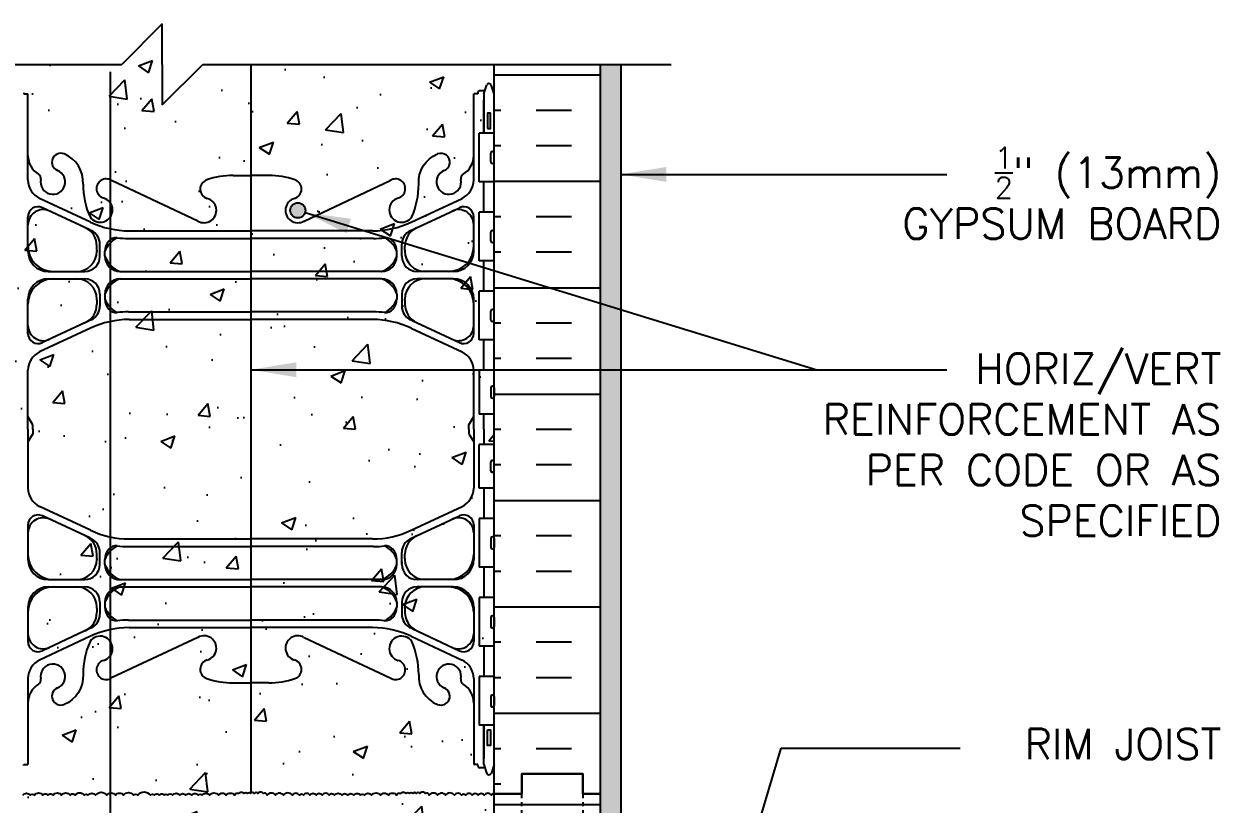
# Model space of a CAD drawing. Header units: inches. Extents: x 104.4 to 159.1, y -9.8 to 61.
# Drawn here: x 127.36 to 156.88, y 41.8 to 61.04 of the extents above; entities that cross this region are included whole.
import ezdxf

# ---------------------------------------------------------------- set-up
doc = ezdxf.new("R2010")
doc.units = ezdxf.units.IN
doc.header["$LTSCALE"] = 0.5
doc.header["$MEASUREMENT"] = 0
doc.linetypes.add('DASHED2', pattern=[0.375, 0.25, -0.125])
for name, color, linetype in [('HATCH', 12, 'Continuous'), ('line25', 2, 'Continuous'), ('LINE3', 3, 'Continuous'), ('LINE50', 5, 'Continuous'), ('LINE9', 9, 'Continuous'), ('TEXT', 4, 'Continuous'), ('Web_Edge', 9, 'Continuous')]:
    doc.layers.add(name, color=color, linetype=linetype)
doc.styles.add('DIM', font='romans.shx', dxfattribs={"width": 0.7})
doc.styles.add('ROMANS', font='romans.shx', dxfattribs={"height": 1.125})
doc.dimstyles.new('ext_12', dxfattribs={"dimscale": 12, "dimtxt": 0.09375, "dimasz": 0.09375, "dimexe": 0.09375, "dimexo": 0.0625, "dimgap": 0.0625, "dimtad": 1, "dimdec": 1, "dimzin": 3, "dimdsep": 46, "dimlunit": 4, "dimtxsty": 'DIM', "dimcen": 0.09, "dimdle": 0.09375, "dimclrt": 4, "dimadec": 0, "dimazin": 0, "dimtfac": 1, "dimtdec": 1, "dimtmove": 2, "dimatfit": 3, "dimfxl": 0, "dimfrac": 2, "dimtolj": 1, "dimtzin": 0, "dimarcsym": 0})

msp = doc.modelspace()

# ---------------------------------------------------------------- hatches: boundary and pattern name
at = {"layer": 'HATCH'}
h = msp.add_hatch(dxfattribs=at)
h.set_pattern_fill('AR-CONC', color=256, scale=0.5, style=0)
h.paths.add_polyline_path([(138.962, 60.045), (131.775, 60.045), (130.775, 59.045), (130.775, 60.045), (130.775, 61.045), (129.775, 60.045), (126.962, 60.045), (126.962, 52.049, -0.484838), (127.211, 52.049, -0.520567), (127.332, 52.049, -0.520567), (127.516, 52.049, -0.520567), (127.62, 52.049, -0.520567), (127.83, 52.049, -0.520567), (127.956, 52.049, -0.520567), (128.082, 52.049, -0.520567), (128.292, 52.049, -0.520567), (128.502, 52.049, -0.520567), (128.623, 52.049, -0.520567), (128.848, 52.049, -0.520567), (128.943, 52.049, -0.520567), (129.131, 52.049, -0.520567), (129.409, 52.049, -0.520567), (129.619, 52.049, -0.520567), (129.819, 52.049, -0.520567), (130.065, 52.049, -0.520567), (130.175, 52.049, -0.520567), (130.482, 52.049, -0.520567), (130.587, 52.049, -0.520567), (130.702, 52.049, -0.520567), (130.823, 52.049, -0.520567), (130.912, 52.049, -0.520567), (131.027, 52.049, -0.520567), (131.206, 52.049, -0.520567), (131.353, 52.049, -0.520567), (131.505, 52.049, -0.520567), (131.662, 52.049, -0.520567), (131.762, 52.049, -0.520567), (131.94, 52.049, -0.520567), (132.161, 52.049, -0.520567), (132.355, 52.049, -0.520567), (132.559, 52.049, -0.520567), (132.659, 52.091, -0.520567), (132.79, 52.091, -0.520567), (132.879, 52.091, -0.520567), (132.962, 52.091, -0.520567), (133.045, 52.091, -0.520567), (133.134, 52.091, -0.520567), (133.266, 52.091, -0.520567), (133.365, 52.049, -0.520567), (133.57, 52.049, -0.520567), (133.764, 52.049, -0.520567), (133.984, 52.049, -0.520567), (134.163, 52.049, -0.520567), (134.262, 52.049, -0.520567), (134.42, 52.049, -0.520567), (134.572, 52.049, -0.520567), (134.719, 52.049, -0.520567), (134.897, 52.049, -0.272614), (134.962, 52.078, -0.272614), (135.027, 52.049, -0.520567), (135.206, 52.049, -0.520567), (135.353, 52.049, -0.520567), (135.505, 52.049, -0.520567), (135.662, 52.049, -0.520567), (135.762, 52.049, -0.520567), (135.94, 52.049, -0.520567), (136.161, 52.049, -0.520567), (136.355, 52.049, -0.520567), (136.559, 52.049, -0.520567), (136.659, 52.091, -0.520567), (136.79, 52.091, -0.520567), (136.879, 52.091, -0.520567), (136.962, 52.091, -0.520567), (137.045, 52.091, -0.520567), (137.134, 52.091, -0.520567), (137.266, 52.091, -0.520567), (137.365, 52.049, -0.520567), (137.57, 52.049, -0.520567), (137.764, 52.049, -0.520567), (137.984, 52.049, -0.520567), (138.163, 52.049, -0.520567), (138.262, 52.049, -0.520567), (138.42, 52.049, -0.520567), (138.572, 52.049, -0.520567), (138.719, 52.049, -0.520567), (138.897, 52.049, -0.272614), (138.962, 52.078)])
h = msp.add_hatch(dxfattribs=at)
h.set_pattern_fill('INSUL', color=256, scale=7, style=0)
h.set_pattern_definition([(180, (3065.124, -354.9646), (0, 2.625), []), (180, (3065.124, -354.0896), (0, 2.625), [0.875, -0.875]), (180, (3065.124, -353.2146), (0, 2.625), [0.875, -0.875])])
h.paths.add_polyline_path([(141.587, 42.045), (141.15, 42.045), (141.15, 42.545), (139.65, 42.545), (139.65, 42.045), (138.962, 42.045), (138.962, 60.045), (139.65, 60.045), (139.65, 60.545), (141.15, 60.545), (141.15, 60.045), (141.587, 60.045)])
h = msp.add_hatch(dxfattribs=at)
h.set_pattern_fill('AR-SAND', color=256, scale=0.25, style=0)
h.set_pattern_definition([(37.5, (84.2863, 4.79077), (-0.0157483, 0.481706), [0, -0.38, 0, -0.425, 0, -0.40625]), (7.5, (84.2863, 4.7908), (0.442444, 0.7055365), [0, -0.205, 0, -0.3425, 0, -0.13125]), (327.5, (83.9788, 4.79077), (0.7785355, 0.0014148), [0, -0.125, 0, -0.45, 0, -0.5875]), (317.5, (83.9788, 4.7908), (0.7515317, 0.219419), [0, -0.0625, 0, -0.295, 0, -0.3375])])
h.paths.add_polyline_path([(142.087, 60.045), (141.587, 60.045), (141.587, 42.045), (141.587, 33.857), (142.087, 33.857)])
h = msp.add_hatch(dxfattribs=at)
h.set_pattern_fill('AR-CONC', color=256, scale=0.5, style=0)
h.paths.add_polyline_path([(138.962, 52.078, 0.272614), (138.897, 52.049, 0.520567), (138.719, 52.049, 0.520567), (138.572, 52.049, 0.520567), (138.42, 52.049, 0.520567), (138.262, 52.049, 0.520567), (138.163, 52.049, 0.520567), (137.984, 52.049, 0.520567), (137.764, 52.049, 0.520567), (137.57, 52.049, 0.520567), (137.365, 52.049, 0.520567), (137.266, 52.091, 0.520567), (137.134, 52.091, 0.520567), (137.045, 52.091, 0.520567), (136.962, 52.091, 0.520567), (136.879, 52.091, 0.520567), (136.79, 52.091, 0.520567), (136.659, 52.091, 0.520567), (136.559, 52.049, 0.520567), (136.355, 52.049, 0.520567), (136.161, 52.049, 0.520567), (135.94, 52.049, 0.520567), (135.762, 52.049, 0.520567), (135.662, 52.049, 0.520567), (135.505, 52.049, 0.520567), (135.353, 52.049, 0.520567), (135.206, 52.049, 0.520567), (135.027, 52.049, 0.272614), (134.962, 52.078, 0.272614), (134.897, 52.049, 0.520567), (134.719, 52.049, 0.520567), (134.572, 52.049, 0.520567), (134.42, 52.049, 0.520567), (134.262, 52.049, 0.520567), (134.163, 52.049, 0.520567), (133.984, 52.049, 0.520567), (133.764, 52.049, 0.520567), (133.57, 52.049, 0.520567), (133.365, 52.049, 0.520567), (133.266, 52.091, 0.520567), (133.134, 52.091, 0.520567), (133.045, 52.091, 0.520567), (132.962, 52.091, 0.520567), (132.879, 52.091, 0.520567), (132.79, 52.091, 0.520567), (132.659, 52.091, 0.520567), (132.559, 52.049, 0.520567), (132.355, 52.049, 0.520567), (132.161, 52.049, 0.520567), (131.94, 52.049, 0.520567), (131.762, 52.049, 0.520567), (131.662, 52.049, 0.520567), (131.505, 52.049, 0.520567), (131.353, 52.049, 0.520567), (131.206, 52.049, 0.520567), (131.027, 52.049, 0.520567), (130.912, 52.049, 0.520567), (130.823, 52.049, 0.520567), (130.702, 52.049, 0.520567), (130.587, 52.049, 0.520567), (130.482, 52.049, 0.520567), (130.175, 52.049, 0.520567), (130.065, 52.049, 0.520567), (129.819, 52.049, 0.520567), (129.619, 52.049, 0.520567), (129.409, 52.049, 0.520567), (129.131, 52.049, 0.520567), (128.943, 52.049, 0.520567), (128.848, 52.049, 0.520567), (128.623, 52.049, 0.520567), (128.502, 52.049, 0.520567), (128.292, 52.049, 0.520567), (128.082, 52.049, 0.520567), (127.956, 52.049, 0.520567), (127.83, 52.049, 0.520567), (127.62, 52.049, 0.520567), (127.516, 52.049, 0.520567), (127.332, 52.049, 0.520567), (127.211, 52.049, 0.484838), (126.962, 52.049), (126.962, 42.045), (126.962, 24.045), (126.962, 9.295), (126.962, 6.045), (132.119, 6.045), (133.119, 7.045), (133.119, 6.045), (133.119, 5.045), (134.119, 6.045), (138.962, 6.045), (138.962, 18.42), (138.962, 24.045), (136.087, 24.045), (135.587, 24.545), (135.587, 25.67), (136.087, 26.17), (138.962, 26.17), (138.962, 29.92), (136.087, 29.92), (135.587, 30.42), (135.587, 31.545), (136.087, 32.045), (138.962, 32.045), (138.962, 42.045)])
h = msp.add_hatch(dxfattribs=at)
h.set_pattern_fill('INSUL', color=256, scale=7, style=0)
h.set_pattern_definition([(180, (3065.124, -372.9646), (0, 2.625), []), (180, (3065.124, -372.0896), (0, 2.625), [0.875, -0.875]), (180, (3065.124, -371.2146), (0, 2.625), [0.875, -0.875])])
h.paths.add_polyline_path([(138.962, 32.045), (141.587, 32.045), (141.587, 42.045), (141.15, 42.045), (141.15, 42.545), (139.65, 42.545), (139.65, 42.045), (138.962, 42.045)])
at = {"layer": 'LINE3'}
msp.add_hatch(color=256, dxfattribs=at).paths.add_polyline_path([(133.933, 56.445, 1), (134.308, 56.445, 1)])

# ---------------------------------------------------------------- linework, layer by layer
at = {"layer": 'HATCH'}
for points in [[(127.332, 42.015, -0.520567), (127.516, 42.015, -0.520567), (127.62, 42.015, -0.520567), (127.83, 42.015, -0.520567), (127.956, 42.015, -0.520567), (128.082, 42.015, -0.520567), (128.292, 42.015, -0.520567), (128.502, 42.015, -0.520567), (128.623, 42.015, -0.520567), (128.848, 42.015, -0.520567), (128.943, 42.015, -0.520567), (129.131, 42.015, -0.520567), (129.409, 42.015, -0.520567), (129.619, 42.015, -0.520567), (129.819, 42.015, -0.520567), (130.065, 42.015, -0.520567), (130.175, 42.015, -0.520567), (130.482, 42.015, -0.520567), (130.587, 42.015, -0.520567), (130.702, 42.015, -0.520567), (130.823, 42.015, -0.520567), (130.912, 42.015, -0.520567), (131.027, 42.015, -0.520567), (131.206, 42.015, -0.520567), (131.353, 42.015, -0.520567), (131.505, 42.015, -0.520567), (131.662, 42.015, -0.520567), (131.762, 42.015, -0.520567), (131.94, 42.015, -0.520567), (132.161, 42.015, -0.520567), (132.355, 42.015, -0.520567), (132.559, 42.015, -0.520567), (132.659, 42.057, -0.520567), (132.79, 42.057, -0.520567), (132.879, 42.057, -0.520567), (132.962, 42.057)], [(134.962, 42.045, 0.272614), (134.897, 42.015, 0.520567), (134.719, 42.015, 0.520567), (134.572, 42.015, 0.520567), (134.42, 42.015, 0.520567), (134.262, 42.015, 0.520567), (134.163, 42.015, 0.520567), (133.984, 42.015, 0.520567), (133.764, 42.015, 0.520567), (133.57, 42.015, 0.520567), (133.365, 42.015, 0.520567), (133.266, 42.057, 0.520567), (133.134, 42.057, 0.520567), (133.045, 42.057, 0.520567), (132.962, 42.057)], [(134.962, 42.045, -0.272614), (135.027, 42.015, -0.520567), (135.206, 42.015, -0.520567), (135.353, 42.015, -0.520567), (135.505, 42.015, -0.520567), (135.662, 42.015, -0.520567), (135.762, 42.015, -0.520567), (135.94, 42.015, -0.520567), (136.161, 42.015, -0.520567), (136.355, 42.015, -0.520567), (136.559, 42.015, -0.520567), (136.659, 42.057, -0.520567), (136.79, 42.057, -0.520567), (136.879, 42.057, -0.520567), (136.962, 42.057)], [(138.962, 42.045, 0.272614), (138.897, 42.015, 0.520567), (138.719, 42.015, 0.520567), (138.572, 42.015, 0.520567), (138.42, 42.015, 0.520567), (138.262, 42.015, 0.520567), (138.163, 42.015, 0.520567), (137.984, 42.015, 0.520567), (137.764, 42.015, 0.520567), (137.57, 42.015, 0.520567), (137.365, 42.015, 0.520567), (137.266, 42.057, 0.520567), (137.134, 42.057, 0.520567), (137.045, 42.057, 0.520567), (136.962, 42.057)]]:
    msp.add_lwpolyline(points, format="xyb", dxfattribs=at)
at = {"layer": 'line25'}
for p, q in [((138.962, 42.045), (138.962, 60.045)), ((138.962, 58.35), (138.597, 58.35)), ((138.597, 57.15), (138.597, 58.35)), ((138.882, 57.64), (138.882, 57.86)), ((138.922, 57.9), (138.922, 57.9)), ((138.962, 57.64), (138.962, 57.86)), ((138.922, 57.6), (138.922, 57.6)), ((138.962, 57.805), (138.962, 57.805)), ((138.962, 57.695), (138.962, 57.695)), ((138.962, 57.15), (138.597, 57.15)), ((138.962, 56.4), (138.597, 56.4)), ((138.597, 55.2), (138.597, 56.4)), ((138.882, 55.69), (138.882, 55.91)), ((138.922, 55.95), (138.922, 55.95)), ((138.962, 55.69), (138.962, 55.91)), ((138.962, 55.855), (138.962, 55.855)), ((138.922, 55.65), (138.922, 55.65)), ((138.962, 55.745), (138.962, 55.745)), ((138.962, 55.2), (138.597, 55.2)), ((138.962, 54.45), (138.597, 54.45)), ((138.597, 53.25), (138.597, 54.45)), ((138.882, 53.74), (138.882, 53.96)), ((138.922, 54), (138.922, 54)), ((138.962, 53.74), (138.962, 53.96)), ((138.962, 53.905), (138.962, 53.905)), ((138.962, 53.795), (138.962, 53.795)), ((138.922, 53.7), (138.922, 53.7)), ((138.962, 53.25), (138.597, 53.25)), ((138.962, 52.5), (138.597, 52.5)), ((138.597, 52.5), (138.597, 51.42)), ((138.882, 52.07), (138.882, 51.85)), ((138.922, 52.11), (138.922, 52.11)), ((138.962, 52.07), (138.962, 51.85)), ((138.962, 52.015), (138.962, 52.015)), ((138.922, 51.81), (138.922, 51.81)), ((138.962, 51.905), (138.962, 51.905)), ((138.962, 51.42), (138.597, 51.42)), ((138.962, 50.67), (138.597, 50.67)), ((138.597, 49.59), (138.597, 50.67)), ((138.882, 50.02), (138.882, 50.24)), ((138.922, 50.28), (138.922, 50.28)), ((138.962, 50.02), (138.962, 50.24)), ((138.962, 50.185), (138.962, 50.185)), ((138.922, 49.98), (138.922, 49.98)), ((138.962, 50.075), (138.962, 50.075)), ((138.962, 49.59), (138.597, 49.59)), ((138.962, 48.84), (138.597, 48.84)), ((138.597, 48.84), (138.597, 47.64)), ((138.882, 48.35), (138.882, 48.13)), ((138.922, 48.39), (138.922, 48.39)), ((138.962, 48.35), (138.962, 48.13)), ((138.962, 48.295), (138.962, 48.295)), ((138.962, 48.185), (138.962, 48.185)), ((138.922, 48.09), (138.922, 48.09)), ((138.962, 47.64), (138.597, 47.64)), ((138.962, 46.89), (138.597, 46.89)), ((138.597, 46.89), (138.597, 45.69)), ((138.882, 46.4), (138.882, 46.18)), ((138.962, 46.4), (138.962, 46.18)), ((138.962, 46.345), (138.962, 46.345)), ((138.922, 46.14), (138.922, 46.14)), ((138.962, 46.235), (138.962, 46.235)), ((138.962, 45.69), (138.597, 45.69)), ((138.962, 44.94), (138.597, 44.94)), ((138.597, 44.94), (138.597, 43.74)), ((138.882, 44.45), (138.882, 44.23)), ((138.922, 44.49), (138.922, 44.49)), ((138.962, 44.45), (138.962, 44.23)), ((138.962, 44.395), (138.962, 44.395)), ((138.962, 44.285), (138.962, 44.285)), ((138.922, 44.19), (138.922, 44.19)), ((138.962, 43.74), (138.597, 43.74)), ((138.962, 18.42), (138.962, 42.045))]:
    msp.add_line(p, q, dxfattribs=at)
for centre, start, end in [((138.922, 57.86), 90, 180), ((138.922, 57.86), 0, 90), ((138.922, 57.64), 180, 270), ((138.922, 57.64), 270, 0), ((138.922, 55.91), 90, 180), ((138.922, 55.91), 0, 90), ((138.922, 55.69), 180, 270), ((138.922, 55.69), 270, 0), ((138.922, 53.96), 90, 180), ((138.922, 53.74), 180, 270), ((138.922, 53.96), 0, 90), ((138.922, 53.74), 270, 0), ((138.922, 52.07), 90, 180), ((138.922, 52.07), 360, 90), ((138.922, 51.85), 180, 270), ((138.922, 51.85), 270, 0), ((138.922, 50.24), 90, 180), ((138.922, 50.24), 0, 90), ((138.922, 50.02), 180, 270), ((138.922, 50.02), 270, 0), ((138.922, 48.35), 90, 180), ((138.922, 48.13), 180, 270), ((138.922, 48.35), 360, 90), ((138.922, 48.13), 270, 0), ((138.922, 46.4), 90, 180), ((138.922, 46.4), 360, 90), ((138.922, 46.18), 180, 270), ((138.922, 46.18), 270, 0), ((138.922, 44.45), 90, 180), ((138.922, 44.45), 360, 90), ((138.922, 44.23), 180, 270), ((138.922, 44.23), 270, 0)]:
    msp.add_arc(centre, 0.04, start, end, dxfattribs=at)
at = {"layer": 'LINE3'}
for p, q in [((132.962, 60.033), (132.962, 42.057)), ((129.497, 22.951), (129.497, 59.865))]:
    msp.add_line(p, q, dxfattribs=at)
msp.add_circle((134.12, 56.445), 0.188, dxfattribs=at)
at = {"layer": 'LINE50'}
for p, q in [((141.587, 42.045), (141.587, 60.045)), ((141.587, 24.045), (141.587, 42.045))]:
    msp.add_line(p, q, dxfattribs=at)
for points in [[(141.587, 42.045), (141.15, 42.045), (141.15, 42.545), (139.65, 42.545), (139.65, 42.045), (138.962, 42.045)], [(138.962, 42.045), (139.65, 42.045), (139.65, 42.545), (141.15, 42.545), (141.15, 42.045), (141.587, 42.045)]]:
    msp.add_lwpolyline(points, dxfattribs=at)
at = {"layer": 'LINE9'}
for p, q in [((130.775, 61.045), (129.775, 60.045)), ((130.775, 60.045), (130.775, 61.045)), ((118.136, 60.045), (129.775, 60.045)), ((130.775, 59.045), (131.775, 60.045)), ((130.775, 60.045), (130.775, 59.045)), ((131.775, 60.045), (143.331, 60.045)), ((142.087, 60.045), (142.087, 33.857))]:
    msp.add_line(p, q, dxfattribs=at)
at = {"layer": 'LINE9', "linetype": 'DASHED2', "ltscale": 0.15}
msp.add_lwpolyline([(141.15, 42.045), (141.15, 42.045), (141.15, 41.545), (139.65, 41.545), (139.65, 42.045), (139.65, 42.045)], dxfattribs=at)
at = {"layer": 'TEXT'}
msp.add_lwpolyline([(129.519, 42.779, 0, 0.36, 0), (128.439, 42.779, 0, 0, 0), (117.088, 42.779, 0, 0, 0)], format="xyseb", dxfattribs=at)
at = {"layer": 'Web_Edge'}
for p, q in [((127.362, 59.346), (127.362, 59.316)), ((127.362, 59.346), (127.362, 59.346)), ((138.562, 59.346), (138.562, 59.346)), ((138.562, 59.346), (138.562, 59.316)), ((138.738, 59.396), (138.612, 59.396)), ((138.712, 59.316), (138.787, 59.546)), ((138.962, 59.316), (138.887, 59.546)), ((127.362, 59.316), (127.462, 59.316)), ((127.462, 57.194), (127.462, 59.316)), ((138.462, 57.194), (138.462, 59.316)), ((138.562, 59.316), (138.462, 59.316)), ((138.712, 59.316), (138.712, 58.35)), ((132.523, 57.305), (132.962, 57.305)), ((133.402, 57.305), (132.962, 57.305)), ((131.652, 56.181), (129.525, 57.181)), ((134.273, 56.181), (136.4, 57.181)), ((129.009, 56.153), (127.75, 56.741)), ((136.916, 56.153), (138.174, 56.741)), ((128.985, 55.965), (127.818, 56.511)), ((136.94, 55.965), (138.106, 56.511)), ((127.462, 55.436), (127.462, 56.284)), ((138.462, 55.436), (138.462, 56.284)), ((129.962, 55.94), (132.962, 55.94)), ((135.962, 55.94), (132.962, 55.94)), ((129.162, 55.46), (129.162, 55.564)), ((129.237, 55.311), (129.237, 55.608)), ((129.938, 55.753), (132.962, 55.753)), ((135.986, 55.753), (132.962, 55.753)), ((136.687, 55.311), (136.687, 55.608)), ((136.762, 55.46), (136.762, 55.564)), ((129.162, 55.46), (129.162, 55.436)), ((129.362, 55.311), (129.362, 55.437)), ((136.562, 55.311), (136.562, 55.437)), ((136.762, 55.46), (136.762, 55.436)), ((127.962, 54.936), (128.862, 54.936)), ((129.737, 54.936), (132.962, 54.936)), ((136.187, 54.936), (132.962, 54.936)), ((137.962, 54.936), (137.062, 54.936)), ((127.962, 54.756), (128.862, 54.756)), ((129.737, 54.756), (132.962, 54.756)), ((136.187, 54.756), (132.962, 54.756)), ((137.962, 54.756), (137.062, 54.756)), ((129.237, 54.381), (129.237, 54.084)), ((129.362, 54.381), (129.362, 54.268)), ((129.362, 54.381), (129.362, 54.255)), ((136.562, 54.381), (136.562, 54.255)), ((136.562, 54.381), (136.562, 54.268)), ((136.687, 54.381), (136.687, 54.084)), ((127.462, 53.408), (127.462, 54.256)), ((129.162, 54.233), (129.162, 54.256)), ((129.162, 54.233), (129.162, 54.129)), ((136.762, 54.233), (136.762, 54.256)), ((136.762, 54.233), (136.762, 54.129)), ((138.462, 53.408), (138.462, 54.256)), ((128.985, 53.728), (127.818, 53.182)), ((129.939, 53.94), (132.962, 53.94)), ((129.962, 53.752), (132.962, 53.752)), ((135.986, 53.94), (132.962, 53.94)), ((135.962, 53.752), (132.962, 53.752)), ((136.939, 53.728), (138.106, 53.182)), ((129.009, 53.54), (127.75, 52.951)), ((136.916, 53.54), (138.174, 52.951)), ((127.462, 51.045), (127.462, 52.498)), ((138.462, 51.045), (138.462, 52.498)), ((127.582, 51.157), (127.462, 51.357)), ((127.582, 51.157), (127.462, 51.357)), ((138.342, 51.157), (138.462, 51.357)), ((138.342, 51.157), (138.462, 51.357)), ((127.582, 51.045), (127.582, 51.157)), ((127.582, 51.045), (127.582, 51.157)), ((138.342, 51.045), (138.342, 51.157)), ((138.342, 51.045), (138.342, 51.157)), ((127.462, 51.045), (127.462, 49.592)), ((127.582, 50.933), (127.462, 50.733)), ((127.582, 50.933), (127.462, 50.733)), ((127.582, 51.045), (127.582, 50.933)), ((127.582, 51.045), (127.582, 50.933)), ((138.342, 51.045), (138.342, 50.933)), ((138.342, 51.045), (138.342, 50.933)), ((138.342, 50.933), (138.462, 50.733)), ((138.342, 50.933), (138.462, 50.733)), ((138.462, 51.045), (138.462, 49.592)), ((129.009, 48.55), (127.75, 49.139)), ((136.916, 48.55), (138.174, 49.139)), ((128.985, 48.362), (127.818, 48.908)), ((136.939, 48.362), (138.106, 48.908)), ((127.462, 48.682), (127.462, 47.834)), ((138.462, 48.682), (138.462, 47.834)), ((129.938, 48.15), (132.962, 48.15)), ((129.962, 48.338), (132.962, 48.338)), ((135.962, 48.338), (132.962, 48.338)), ((135.986, 48.15), (132.962, 48.15)), ((129.162, 47.857), (129.162, 47.961)), ((129.162, 47.857), (129.162, 47.834)), ((129.237, 47.709), (129.237, 48.006)), ((129.362, 47.708), (129.362, 47.834)), ((136.562, 47.708), (136.562, 47.834)), ((136.687, 47.709), (136.687, 48.006)), ((136.762, 47.857), (136.762, 47.961)), ((136.762, 47.857), (136.762, 47.834)), ((127.962, 47.334), (128.862, 47.334)), ((129.737, 47.333), (132.962, 47.333)), ((136.187, 47.333), (132.962, 47.333)), ((137.962, 47.334), (137.062, 47.334)), ((127.962, 47.154), (128.862, 47.154)), ((129.737, 47.153), (132.962, 47.153)), ((136.187, 47.153), (132.962, 47.153)), ((137.962, 47.154), (137.062, 47.154)), ((127.462, 46.654), (127.462, 45.805)), ((129.162, 46.63), (129.162, 46.654)), ((129.237, 46.779), (129.237, 46.482)), ((129.362, 46.778), (129.362, 46.653)), ((129.362, 46.778), (129.362, 46.665)), ((136.562, 46.778), (136.562, 46.665)), ((136.562, 46.778), (136.562, 46.653)), ((136.687, 46.779), (136.687, 46.482)), ((136.762, 46.63), (136.762, 46.654)), ((138.462, 46.654), (138.462, 45.805)), ((129.162, 46.63), (129.162, 46.526)), ((129.939, 46.337), (132.962, 46.337)), ((135.986, 46.337), (132.962, 46.337)), ((136.762, 46.63), (136.762, 46.526)), ((128.985, 46.125), (127.818, 45.579)), ((129.962, 46.149), (132.962, 46.149)), ((135.962, 46.149), (132.962, 46.149)), ((136.94, 46.125), (138.106, 45.579)), ((129.009, 45.937), (127.75, 45.348)), ((131.652, 45.909), (129.525, 44.909)), ((134.273, 45.909), (136.4, 44.909)), ((136.916, 45.937), (138.174, 45.348)), ((127.462, 44.896), (127.462, 42.774)), ((138.462, 44.896), (138.462, 42.774)), ((132.523, 44.785), (132.962, 44.785)), ((133.402, 44.785), (132.962, 44.785)), ((138.712, 42.774), (138.712, 43.74)), ((127.362, 42.774), (127.462, 42.774)), ((127.362, 42.744), (127.362, 42.774)), ((127.362, 42.744), (127.362, 42.744)), ((138.562, 42.774), (138.462, 42.774)), ((138.562, 42.744), (138.562, 42.774)), ((138.562, 42.744), (138.562, 42.744)), ((138.738, 42.694), (138.612, 42.694)), ((138.712, 42.774), (138.787, 42.544)), ((138.962, 42.774), (138.887, 42.544))]:
    msp.add_line(p, q, dxfattribs=at)
for points in [[(138.712, 58.35), (138.712, 59.166)], [(138.712, 56.4), (138.712, 57.15)], [(138.712, 54.45), (138.712, 55.2)], [(138.712, 52.5), (138.712, 53.25)], [(138.712, 51.045), (138.712, 51.42)], [(138.712, 51.045), (138.712, 50.67)], [(138.712, 49.59), (138.712, 48.84)], [(138.712, 47.64), (138.712, 46.89)], [(138.712, 45.69), (138.712, 44.94)], [(138.712, 43.74), (138.712, 42.924)]]:
    msp.add_lwpolyline(points, dxfattribs=at)
for points in [[(138.802, 58.466), (138.872, 58.466), (138.872, 58.846), (138.802, 58.846)], [(138.802, 43.624), (138.872, 43.624), (138.872, 43.244), (138.802, 43.244)]]:
    msp.add_lwpolyline(points, close=True, dxfattribs=at)
for points in [[(128.821, 57.095, 0.325312), (128.354, 57.837)], [(137.104, 57.095, -0.325312), (137.571, 57.837)], [(128.821, 44.995, -0.325312), (128.354, 44.253)], [(137.104, 44.995, 0.325312), (137.571, 44.253)]]:
    msp.add_lwpolyline(points, format="xyb", dxfattribs=at)
for centre, radius, start, end in [((138.612, 59.346), 0.05, 90, 180), ((138.837, 59.52), 0.0567, 28.0725, 151.9275), ((128.272, 57.633), 0.22, 68.1963, 248.1963), ((137.652, 57.633), 0.22, 291.8037, 111.8037), ((128.012, 57.801), 0.55, 180, 238.0732), ((137.912, 57.801), 0.55, 301.9268, 0), ((127.655, 57.228), 0.125, 348.9056, 58.0732), ((128.077, 57.145), 0.305, 168.9056, 68.1963), ((132.523, 55.305), 2, 90, 108.923), ((133.402, 55.305), 2, 71.077, 90), ((137.847, 57.145), 0.305, 111.8037, 11.0944), ((138.269, 57.228), 0.125, 121.9268, 191.0944), ((127.962, 57.194), 0.5, 180, 244.9204), ((130.821, 57.095), 2, 180.0146, 203.9638), ((129.392, 56.981), 0.24, 56.25, 254.2747), ((131.952, 56.97), 0.24, 108.923, 254.2747), ((133.972, 56.97), 0.24, 285.7253, 71.077), ((136.533, 56.981), 0.24, 285.7253, 123.75), ((135.104, 57.095), 2, 336.0362, 359.9854), ((137.962, 57.194), 0.5, 295.0796, 0), ((129.244, 56.456), 0.305, 214.6703, 74.2747), ((131.805, 56.445), 0.305, 240, 74.2747), ((134.12, 56.445), 0.305, 105.7253, 300), ((136.681, 56.456), 0.305, 105.7253, 325.3297), ((127.712, 56.284), 0.25, 64.9204, 180), ((127.837, 56.088), 0.375, 64.9204, 180), ((138.087, 56.088), 0.375, 0, 115.0796), ((138.212, 56.284), 0.25, 0, 115.0796), ((129.962, 58.19), 2.25, 244.9204, 270), ((135.962, 58.19), 2.25, 270, 295.0796), ((128.662, 55.564), 0.5, 0, 64.9204), ((129.938, 58.003), 2.25, 244.9204, 245.9476), ((128.861, 55.608), 0.376, 0.0514, 64.8081), ((137.063, 55.608), 0.376, 115.1919, 179.9486), ((137.262, 55.564), 0.5, 115.0796, 180), ((135.986, 58.003), 2.25, 294.0524, 295.0796), ((128.087, 55.561), 0.625, 180, 270), ((129.945, 55.214), 0.624, 117.0966, 159.0881), ((129.738, 55.437), 0.376, 138.3704, 179.9486), ((129.644, 55.521), 0.25, 86.1209, 138.3704), ((129.938, 58.003), 2.25, 262.9228, 270), ((135.986, 58.003), 2.25, 270, 277.0772), ((136.28, 55.521), 0.25, 41.6296, 93.8791), ((135.979, 55.214), 0.624, 20.9119, 62.9034), ((136.186, 55.437), 0.376, 0.0514, 41.6296), ((137.837, 55.561), 0.625, 270, 0), ((127.962, 55.436), 0.5, 180, 270), ((128.662, 55.436), 0.5, 270, 0), ((128.862, 55.311), 0.375, 270, 0), ((129.944, 55.518), 0.617, 199.5682, 250.4318), ((129.737, 55.311), 0.375, 180, 270), ((136.187, 55.311), 0.375, 270, 0), ((135.981, 55.518), 0.617, 289.5682, 340.4318), ((137.062, 55.311), 0.375, 180, 270), ((137.262, 55.436), 0.5, 180, 270), ((137.962, 55.436), 0.5, 270, 0), ((128.087, 54.131), 0.625, 90, 180), ((127.962, 54.256), 0.5, 90, 180), ((128.662, 54.256), 0.5, 0, 90), ((128.862, 54.381), 0.375, 360, 90), ((129.944, 54.175), 0.617, 109.6458, 160.4318), ((129.737, 54.381), 0.375, 90, 180), ((136.187, 54.381), 0.375, 360, 90), ((135.981, 54.175), 0.617, 19.5682, 70.3542), ((137.062, 54.381), 0.375, 90, 180), ((137.262, 54.256), 0.5, 90, 180), ((137.837, 54.131), 0.625, 360, 90), ((137.962, 54.256), 0.5, 0, 90), ((128.662, 54.129), 0.5, 295.0796, 360), ((128.861, 54.084), 0.376, 295.187, 359.9509), ((129.945, 54.478), 0.624, 200.9119, 242.8949), ((129.738, 54.256), 0.376, 180.0491, 221.6135), ((135.979, 54.478), 0.624, 297.1051, 339.0881), ((136.186, 54.256), 0.376, 318.3865, 359.9509), ((137.063, 54.084), 0.376, 180.0491, 244.813), ((137.262, 54.129), 0.5, 180, 244.9204), ((129.939, 51.69), 2.25, 114.0752, 115.0796), ((129.962, 51.502), 2.25, 90, 115.0796), ((129.644, 54.172), 0.25, 221.6135, 273.8988), ((129.939, 51.69), 2.25, 90, 97.097), ((135.962, 51.502), 2.25, 64.9204, 90), ((135.986, 51.69), 2.25, 82.903, 90), ((136.28, 54.172), 0.25, 266.1012, 318.3865), ((135.986, 51.69), 2.25, 64.9204, 65.9248), ((127.837, 53.604), 0.375, 180, 295.0796), ((138.087, 53.604), 0.375, 244.9204, 360), ((127.712, 53.408), 0.25, 180, 295.0796), ((138.212, 53.408), 0.25, 244.9204, 0), ((127.962, 52.498), 0.5, 115.0796, 180), ((137.962, 52.498), 0.5, 0, 64.9204), ((127.962, 49.592), 0.5, 180, 244.9204), ((137.962, 49.592), 0.5, 295.0796, 360), ((127.712, 48.682), 0.25, 64.9204, 180), ((127.837, 48.485), 0.375, 64.9204, 180), ((138.087, 48.485), 0.375, 0, 115.0796), ((138.212, 48.682), 0.25, 360, 115.0796), ((128.662, 47.961), 0.5, 0, 64.9204), ((129.962, 50.588), 2.25, 244.9204, 270), ((135.962, 50.588), 2.25, 270, 295.0796), ((137.262, 47.961), 0.5, 115.0796, 180), ((129.939, 50.4), 2.25, 244.9204, 245.9248), ((128.861, 48.005), 0.376, 0.0491, 64.813), ((129.945, 47.611), 0.624, 117.0966, 159.0881), ((129.644, 47.918), 0.25, 86.1209, 138.3704), ((129.938, 50.4), 2.25, 262.9228, 270), ((135.986, 50.4), 2.25, 270, 277.0772), ((136.28, 47.918), 0.25, 41.6296, 93.8791), ((135.979, 47.611), 0.624, 20.9119, 62.9034), ((137.063, 48.005), 0.376, 115.187, 179.9509), ((135.986, 50.4), 2.25, 294.0752, 295.0796), ((128.087, 47.959), 0.625, 180, 270), ((127.962, 47.834), 0.5, 180, 270), ((128.662, 47.834), 0.5, 270, 0), ((129.738, 47.834), 0.376, 138.3704, 179.9486), ((136.186, 47.834), 0.376, 0.0514, 41.6296), ((137.262, 47.834), 0.5, 180, 270), ((137.837, 47.959), 0.625, 270, 0), ((137.962, 47.834), 0.5, 270, 360), ((128.862, 47.709), 0.375, 270, 0), ((129.737, 47.708), 0.375, 180, 270), ((129.944, 47.915), 0.617, 199.5682, 250.4318), ((135.981, 47.915), 0.617, 289.5682, 340.4318), ((136.187, 47.708), 0.375, 270, 0), ((137.062, 47.709), 0.375, 180, 270), ((127.962, 46.654), 0.5, 90, 180), ((128.087, 46.529), 0.625, 90, 180), ((128.662, 46.654), 0.5, 0, 90), ((128.862, 46.779), 0.375, 360, 90), ((129.737, 46.778), 0.375, 90, 180), ((129.944, 46.572), 0.617, 109.6458, 160.4318), ((136.187, 46.778), 0.375, 360, 90), ((135.981, 46.572), 0.617, 19.5682, 70.3542), ((137.062, 46.779), 0.375, 90, 180), ((137.262, 46.654), 0.5, 90, 180), ((137.837, 46.529), 0.625, 360, 90), ((137.962, 46.654), 0.5, 360, 90), ((129.738, 46.653), 0.376, 180.0491, 221.6135), ((129.945, 46.875), 0.624, 200.9119, 242.8949), ((135.979, 46.875), 0.624, 297.1051, 339.0881), ((136.186, 46.653), 0.376, 318.3865, 359.9509), ((128.662, 46.526), 0.5, 295.0796, 360), ((128.861, 46.482), 0.376, 295.1919, 359.9486), ((129.644, 46.569), 0.25, 221.6135, 273.8988), ((129.939, 44.087), 2.25, 90, 97.097), ((135.986, 44.087), 2.25, 82.903, 90), ((136.28, 46.569), 0.25, 266.1012, 318.3865), ((137.063, 46.482), 0.376, 180.0514, 244.8081), ((137.262, 46.526), 0.5, 180, 244.9204), ((129.938, 44.087), 2.25, 114.0524, 115.0796), ((129.962, 43.899), 2.25, 90, 115.0796), ((135.962, 43.899), 2.25, 64.9204, 90), ((135.986, 44.087), 2.25, 64.9204, 65.9476), ((127.837, 46.002), 0.375, 180, 295.0796), ((127.712, 45.805), 0.25, 180, 295.0796), ((130.821, 44.995), 2, 156.0362, 179.9854), ((129.244, 45.633), 0.305, 285.7253, 145.3297), ((131.805, 45.644), 0.305, 285.7253, 120), ((134.12, 45.644), 0.305, 60, 254.2747), ((136.681, 45.633), 0.305, 34.6703, 254.2747), ((135.104, 44.995), 2, 0.0146, 23.9638), ((138.087, 46.002), 0.375, 244.9204, 360), ((138.212, 45.805), 0.25, 244.9204, 360), ((127.962, 44.896), 0.5, 115.0796, 180), ((128.077, 44.945), 0.305, 291.8037, 191.0944), ((129.392, 45.109), 0.24, 105.7253, 303.75), ((131.952, 45.12), 0.24, 105.7253, 251.077), ((133.972, 45.12), 0.24, 288.923, 74.2747), ((136.533, 45.109), 0.24, 236.25, 74.2747), ((137.847, 44.945), 0.305, 348.9056, 248.1963), ((137.962, 44.896), 0.5, 360, 64.9204), ((127.655, 44.862), 0.125, 301.9268, 11.0944), ((132.523, 46.785), 2, 251.077, 270), ((133.402, 46.785), 2, 270, 288.923), ((138.269, 44.862), 0.125, 168.9056, 238.0732), ((128.012, 44.289), 0.55, 121.9268, 180), ((128.272, 44.457), 0.22, 111.8037, 291.8037), ((137.652, 44.457), 0.22, 248.1963, 68.1963), ((137.912, 44.289), 0.55, 360, 58.0732), ((138.612, 42.744), 0.05, 180, 270), ((138.837, 42.57), 0.0567, 208.0725, 331.9275)]:
    msp.add_arc(centre, radius, start, end, dxfattribs=at)

# ---------------------------------------------------------------- texts
at = {"layer": 'TEXT', "char_height": 0.75, "attachment_point": 6, "style": 'ROMANS'}
for s, insert, width in [('\\A1;{\\H0.7x;\\S1/2;}" (13mm) GYPSUM BOARD', (156.908, 56.872), 9.56327), ('\\A1;{\\H1x;HORIZ/VERT REINFORCEMENT AS PER CODE OR AS SPECIFIED}', (156.908, 50.662), 10.7095), ('RIM JOIST', (156.908, 43.276), 11.43486)]:
    msp.add_mtext(s, dxfattribs=dict(at, insert=insert, width=width))

# ---------------------------------------------------------------- leaders
at = {"layer": 'TEXT'}
for points, override in [([(142.087, 57.332), (150.133, 57.332)], {"dimgap": 0.0625, "dimtad": 0}), ([(134.299, 56.39), (146.925, 52.512), (150.133, 52.512)], {"dimtad": 0}), ([(132.962, 52.512), (150.133, 52.512)], {"dimgap": 0.0625, "dimtad": 0}), ([(143.105, 33.295), (146.05, 43.174), (150.467, 43.174)], {"dimtad": 0})]:
    msp.add_leader(points, dimstyle='ext_12', override=override, dxfattribs=at)

doc.saveas('drawing.dxf')
